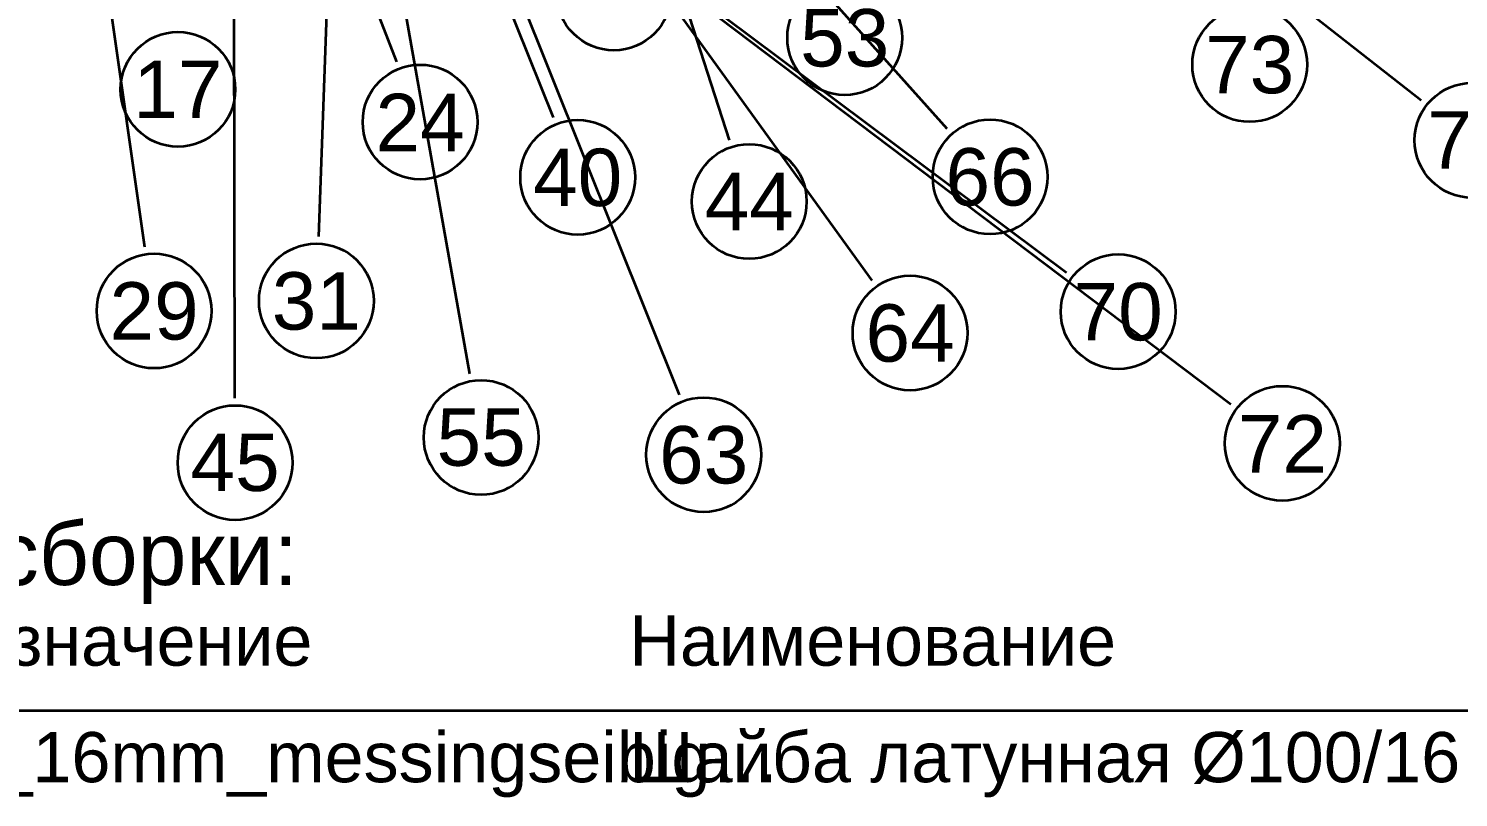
# Model space of a CAD drawing. Header units: millimetres. Extents: x 0 to 594, y 0 to 420.
# Drawn here: x 44.5 to 124.3, y 212.2 to 255 of the extents above; entities that cross this region are included whole.
import ezdxf
from ezdxf.enums import TextEntityAlignment as Align

# ---------------------------------------------------------------- set-up
doc = ezdxf.new("R2010")
doc.units = ezdxf.units.MM
doc.styles.add('GOST', font='Arial')

msp = doc.modelspace()

# ---------------------------------------------------------------- linework, layer by layer
at = {"color": 7, "lineweight": 35}
for p, q in [((95.725, 249.446), (44.78, 306.38)), ((60.673, 243.443), (62.968, 305.801)), ((122.173, 251.021), (62.04, 298.148)), ((55.997, 234.42), (55.86, 296.82)), ((83.586, 248.813), (68.107, 296.777)), ((65.028, 253.176), (50.443, 290.852)), ((91.553, 240.976), (62.04, 281.83)), ((80.808, 234.605), (62.04, 281.38)), ((73.774, 250.075), (62.04, 279.2)), ((69.103, 235.773), (62.04, 275.55)), ((50.974, 242.849), (46.51, 273.93)), ((111.559, 234.066), (61.764, 271.672)), ((102.39, 241.401), (62.04, 271.601))]:
    msp.add_line(p, q, dxfattribs=at)
at = {"color": 8, "lineweight": 35}
msp.add_line((25, 217), (157, 217), dxfattribs=at)
at = {"color": 7, "lineweight": 35}
for centre in [(77.139, 257.017), (90.017, 254.52), (112.61, 253.025), (52.817, 251.643), (66.327, 249.819), (125.007, 248.801), (75.12, 246.736), (98.126, 246.763), (84.691, 245.387), (60.541, 239.845), (51.486, 239.286), (105.272, 239.244), (93.662, 238.057), (69.732, 232.228), (114.432, 231.897), (56.005, 230.82), (82.148, 231.264)]:
    msp.add_circle(centre, 3.2, dxfattribs=at)

# ---------------------------------------------------------------- texts
at = {"color": 7, "style": 'GOST'}
for s, p in [('53', (90.017, 254.52)), ('73', (112.61, 253.025)), ('17', (52.817, 251.643)), ('24', (66.327, 249.819)), ('75', (125.007, 248.801)), ('40', (75.12, 246.736)), ('66', (98.126, 246.763)), ('44', (84.691, 245.387)), ('29', (51.486, 239.286)), ('31', (60.541, 239.845)), ('70', (105.272, 239.244)), ('64', (93.662, 238.057)), ('55', (69.732, 232.228)), ('72', (114.432, 231.897)), ('45', (56.005, 230.82)), ('63', (82.148, 231.264))]:
    msp.add_text(s, height=3.2, dxfattribs=at).set_placement(p, align=Align.MIDDLE)
at = {"color": 3, "style": 'GOST'}
for s, height, p in [('Состав сборки:', 3.5, (25, 224)), ('Обозначение', 2.8, (36, 219.5)), ('Наименование', 2.8, (78, 219.5)), ('100_16mm_messingseibig…', 2.8, (36, 213)), ('Шайба латунная Ø100/16', 2.8, (78, 213))]:
    msp.add_text(s, height=height, dxfattribs=at).set_placement(p)

doc.saveas('drawing.dxf')
